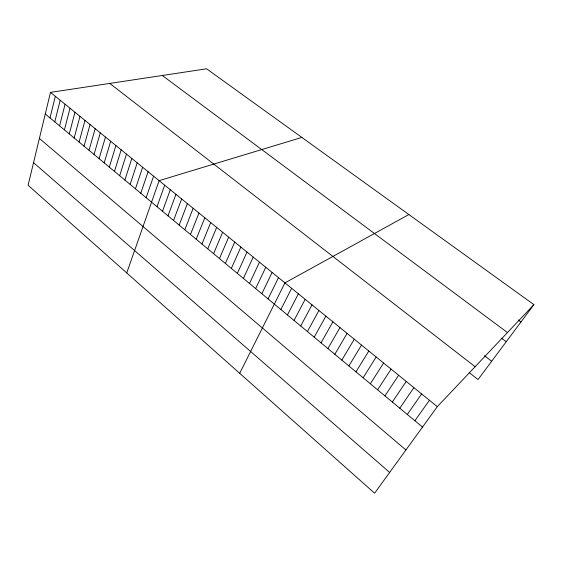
<?xml version="1.0" encoding="UTF-8"?>
<svg xmlns="http://www.w3.org/2000/svg" width="562" height="562" viewBox="0 0 562 562"><rect width="100%" height="100%" fill="white"/><g stroke="black" fill="none" stroke-linecap="round" stroke-linejoin="round"><path stroke-width="0.84" d="M50.489 92.379L28.1 185.27L374.608 493.204L437.299 406.663L533.9 304.632L206.605 68.796L50.489 92.379L437.299 406.663M50.018 117.915L55.322 96.313M54.781 121.87L60.19 100.268M59.579 125.853L65.087 104.244M64.412 129.857L70.018 108.248M69.266 133.889L74.985 112.288M74.163 137.95L79.98 116.341M79.087 142.038L85.01 120.43M84.04 146.148L90.075 124.546M89.028 150.293L95.168 128.684M94.051 154.459L100.303 132.857M99.102 158.653L105.466 137.051M104.195 162.875L110.672 141.28M109.316 167.132L115.905 145.537M114.472 171.41L121.181 149.815M119.664 175.716L126.485 154.129M124.89 180.058L131.831 158.477M130.152 184.42L137.212 162.847M135.449 188.818L142.636 167.251M140.781 193.244L148.094 171.684M146.155 197.705L153.588 176.152M126.745 272.935L159.116 180.641L301.85 137.423M157.002 206.711L164.687 185.172M162.488 211.263L170.3 189.731M168.003 215.843L175.955 194.319M173.56 220.459L181.645 198.948M179.159 225.102L187.378 203.606M184.793 229.781L193.145 208.291M190.469 234.487L198.962 213.019M196.187 239.236L204.814 217.775M201.941 244.013L210.715 222.566M207.743 248.826L216.651 227.392M213.581 253.666L222.636 232.254M219.461 258.548L228.664 237.15M225.383 263.466L234.733 242.082M231.347 268.418L240.852 247.055M237.354 273.406L247.013 252.057M243.409 278.429L253.216 257.101M249.5 283.487L259.475 262.18M255.647 288.58L265.77 267.301M261.829 293.715L272.12 272.458M268.06 298.886L278.513 277.649M239.7 373.316L284.955 282.883L408.869 214.536M280.852 309.507L291.643 288.32M287.421 314.959L298.387 293.8M294.038 320.452L305.18 299.314M300.705 325.981L312.029 304.878M307.428 331.559L318.928 310.491M314.2 337.186L325.883 316.139M321.021 342.848L332.901 321.836M327.899 348.559L339.968 327.583M334.833 354.313L347.091 333.371M341.822 360.109L354.278 339.209M348.869 365.96L361.514 345.089M355.964 371.854L368.82 351.025M363.122 377.79L376.175 357.003M370.337 383.776L383.6 363.031M377.608 389.817L391.082 369.115M384.942 395.901L398.627 375.24M392.332 402.034L406.228 381.422M399.786 408.223L413.899 387.654M407.295 414.454L421.633 393.941M414.875 420.741L429.438 400.277M533.9 304.632L478.044 379.526L469.158 372.585M518.185 319.996L520.939 322.012M162.299 75.484L507.451 332.571M501.55 338.205L506.236 341.724M484.5 355.774L491.666 361.261M109.773 83.422L475.122 366.719M45.283 113.981L422.512 427.085M39.389 138.442L405.919 449.986M33.551 162.664L389.649 472.445"/></g></svg>
